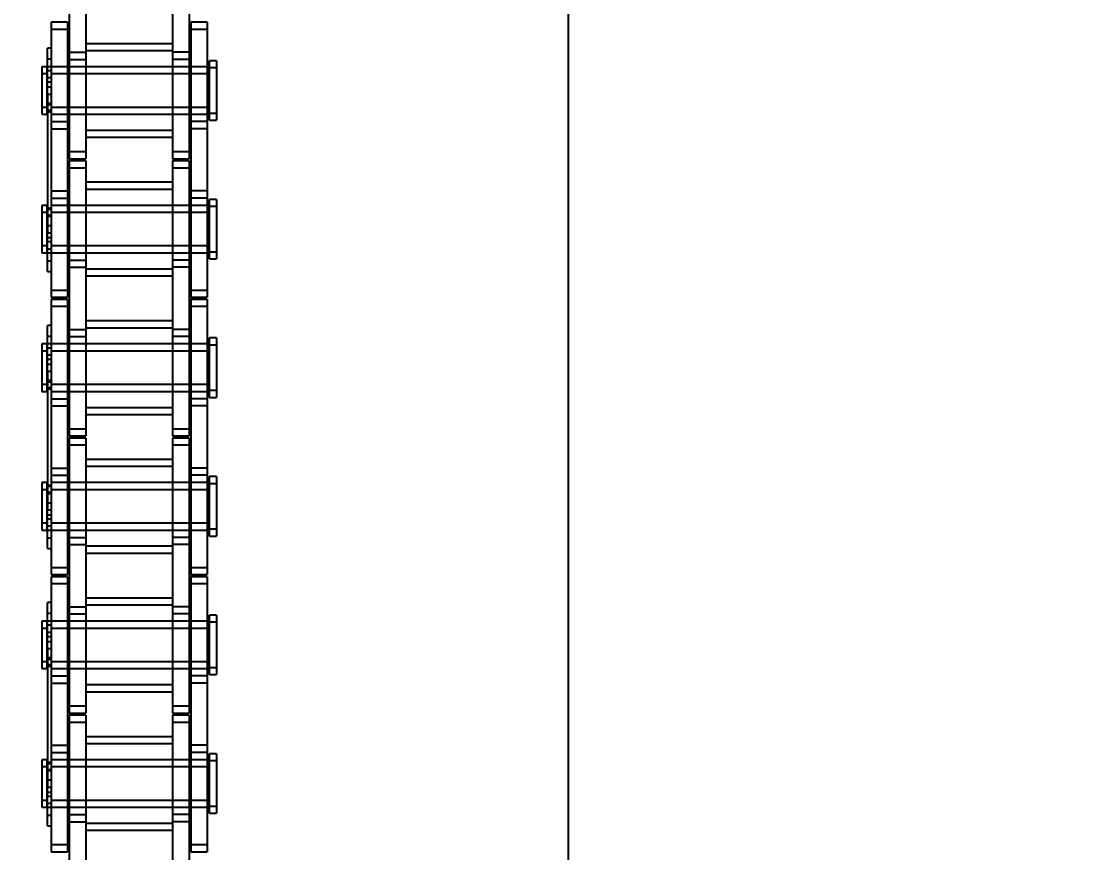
# Model space of a CAD drawing. Header units: metres. Extents: x 0 to 63075, y 0 to 44550.
# Drawn here: x 13793.8 to 13890.9, y 28198.2 to 28274.4 of the extents above; entities that cross this region are included whole.
import ezdxf

# ---------------------------------------------------------------- set-up
doc = ezdxf.new("R2010")
doc.units = ezdxf.units.M
doc.header["$LTSCALE"] = 75
doc.linetypes.add('HIDDEN2', pattern=[4.7625, 3.175, -1.5875])
for name, color, linetype in [('18_COTAS', 7, 'Continuous'), ('SDM', 7, 'Continuous'), ('SL4', 4, 'Continuous'), ('ST1', 7, 'HIDDEN2')]:
    doc.layers.add(name, color=color, linetype=linetype)
doc.styles.add('ROMANS', font='ROMANS.SHX')
doc.dimstyles.new('75___1-75', dxfattribs={"dimscale": 75, "dimtxt": 2.5, "dimasz": 2, "dimexe": 1.5, "dimexo": 1, "dimgap": 0.5, "dimtad": 1, "dimdec": 0, "dimzin": 12, "dimtxsty": 'ROMANS', "dimcen": 0, "dimclrd": 256, "dimclre": 256, "dimclrt": 3, "dimazin": 3, "dimtfac": 1, "dimtdec": 0, "dimtmove": 0, "dimatfit": 0, "dimfxl": 1, "dimlwd": -1, "dimlwe": -1, "dimarcsym": 0})

# ---------------------------------------------------------------- blocks, each defined once
blk = doc.blocks.new('*D27')
at = {"layer": '18_COTAS', "transparency": 16777216}
for p, q in [((12131.24, 27878.333), (12131.24, 30705.371)), ((13913.74, 30509.566), (13913.74, 30705.371)), ((11981.24, 30592.871), (11122.311, 30592.871)), ((13913.74, 30592.871), (12131.24, 30592.871)), ((14063.74, 30592.871), (14213.74, 30592.871))]:
    blk.add_line(p, q, dxfattribs=at)
for points in [[(11981.24, 30617.871), (11981.24, 30567.871), (12131.24, 30592.871)], [(14063.74, 30617.871), (14063.74, 30567.871), (13913.74, 30592.871)]]:
    blk.add_solid(points, dxfattribs=at)
at = {"layer": 'Defpoints', "color": 0, "transparency": 16777216}
for p in [(13913.74, 30592.871), (13913.74, 30434.566), (12131.24, 27803.333)]:
    blk.add_point(p, dxfattribs=at)
at = {"layer": '18_COTAS', "color": 3, "transparency": 16777216, "insert": (11476.776, 30724.121), "char_height": 187.5, "attachment_point": 5, "style": 'ROMANS'}
blk.add_mtext('1782', dxfattribs=at)
blk = doc.blocks.new('A$C429c7d53')
at = {"layer": 'SL4'}
blk.add_line((123.235, 1009.762), (123.235, 2334.738), dxfattribs=at)
at = {"layer": 'ST1'}
for p, q in [((77.515, 1187.161), (77.515, 1180.811)), ((79.035, 1187.161), (79.035, 1180.811)), ((86.965, 1187.161), (86.965, 1180.811)), ((88.485, 1187.161), (88.485, 1180.811)), ((75.843, 1184.211), (75.843, 1183.556)), ((77.363, 1184.211), (75.843, 1184.211)), ((77.363, 1184.211), (77.363, 1183.556)), ((88.637, 1184.211), (88.637, 1183.556)), ((90.157, 1184.211), (88.637, 1184.211)), ((90.157, 1184.211), (90.157, 1183.556)), ((75.843, 1183.556), (75.843, 1174.461)), ((77.363, 1183.556), (75.843, 1183.556)), ((77.363, 1183.556), (77.363, 1174.461)), ((88.637, 1183.556), (88.637, 1174.461)), ((90.157, 1183.556), (88.637, 1183.556)), ((90.157, 1183.556), (90.157, 1174.461)), ((86.965, 1182.251), (79.035, 1182.251)), ((75.511, 1180.867), (75.511, 1181.843)), ((75.843, 1181.843), (75.511, 1181.843)), ((77.515, 1181.466), (79.035, 1181.466)), ((86.965, 1181.596), (79.035, 1181.596)), ((88.485, 1181.466), (86.965, 1181.466)), ((75.511, 1180.867), (75.843, 1180.867)), ((75.511, 1177.636), (75.511, 1180.867)), ((77.515, 1180.811), (79.035, 1180.811)), ((77.515, 1180.811), (77.515, 1171.716)), ((79.035, 1180.811), (79.035, 1171.716)), ((88.485, 1180.811), (86.965, 1180.811)), ((86.965, 1180.811), (86.965, 1171.716)), ((88.485, 1180.811), (88.485, 1171.716)), ((90.342, 1180.035), (90.342, 1180.69)), ((91, 1180.69), (90.342, 1180.69)), ((91, 1180.69), (91, 1180.035)), ((75, 1180.136), (75, 1179.481)), ((75.474, 1180.136), (75, 1180.136)), ((75, 1179.481), (75, 1175.791)), ((75.474, 1179.481), (75, 1179.481)), ((75.474, 1179.481), (75.474, 1180.136)), ((75.843, 1179.767), (75.474, 1179.767)), ((75.474, 1175.791), (75.474, 1179.481)), ((77.363, 1180.136), (75.511, 1180.136)), ((90.342, 1180.136), (75.843, 1180.136)), ((77.363, 1179.481), (75.843, 1179.481)), ((90.342, 1179.481), (75.843, 1179.481)), ((79.035, 1180.136), (77.515, 1180.136)), ((79.035, 1179.481), (77.515, 1179.481)), ((86.965, 1180.136), (79.035, 1180.136)), ((86.965, 1179.481), (79.035, 1179.481)), ((88.485, 1180.136), (86.965, 1180.136)), ((88.485, 1179.481), (86.965, 1179.481)), ((90.157, 1180.136), (88.637, 1180.136)), ((90.157, 1179.481), (88.637, 1179.481)), ((90.342, 1175.238), (90.342, 1180.035)), ((91, 1180.035), (90.342, 1180.035)), ((91, 1180.035), (91, 1175.238)), ((75.843, 1179.112), (75.474, 1179.112)), ((75.511, 1178.743), (75.843, 1178.743)), ((75.511, 1178.291), (75.843, 1178.291)), ((75.511, 1177.636), (75.843, 1177.636)), ((75.511, 1177.636), (75.511, 1164.936)), ((75, 1176.446), (75.474, 1176.446)), ((75.474, 1176.815), (75.843, 1176.815)), ((75.511, 1176.672), (75.843, 1176.672)), ((75.843, 1176.446), (77.363, 1176.446)), ((75.843, 1176.446), (90.342, 1176.446)), ((77.515, 1176.446), (79.035, 1176.446)), ((79.035, 1176.446), (86.965, 1176.446)), ((86.965, 1176.446), (88.485, 1176.446)), ((88.637, 1176.446), (90.157, 1176.446)), ((75, 1175.791), (75.474, 1175.791)), ((75.474, 1176.16), (75.843, 1176.16)), ((75.511, 1176.017), (75.843, 1176.017)), ((75.843, 1175.791), (77.363, 1175.791)), ((75.843, 1175.791), (90.342, 1175.791)), ((77.515, 1175.791), (79.035, 1175.791)), ((79.035, 1175.791), (86.965, 1175.791)), ((86.965, 1175.791), (88.485, 1175.791)), ((88.637, 1175.791), (90.157, 1175.791)), ((90.342, 1175.893), (91, 1175.893)), ((75.843, 1175.116), (77.363, 1175.116)), ((75.843, 1174.461), (77.363, 1174.461)), ((75.843, 1174.461), (75.843, 1168.111)), ((77.363, 1174.461), (77.363, 1168.111)), ((90.157, 1175.116), (88.637, 1175.116)), ((90.157, 1174.461), (88.637, 1174.461)), ((88.637, 1174.461), (88.637, 1168.111)), ((90.157, 1174.461), (90.157, 1168.111)), ((90.342, 1175.238), (91, 1175.238)), ((79.035, 1174.331), (86.965, 1174.331)), ((79.035, 1173.676), (86.965, 1173.676)), ((77.515, 1172.371), (79.035, 1172.371)), ((77.515, 1171.716), (79.035, 1171.716)), ((77.515, 1171.511), (77.515, 1170.856)), ((79.035, 1171.511), (77.515, 1171.511)), ((79.035, 1171.511), (79.035, 1170.856)), ((86.965, 1172.371), (88.485, 1172.371)), ((86.965, 1171.716), (88.485, 1171.716)), ((86.965, 1171.511), (86.965, 1170.856)), ((88.485, 1171.511), (86.965, 1171.511)), ((88.485, 1171.511), (88.485, 1170.856)), ((77.515, 1170.856), (77.515, 1161.761)), ((79.035, 1170.856), (77.515, 1170.856)), ((79.035, 1170.856), (79.035, 1161.761)), ((86.965, 1170.856), (86.965, 1161.761)), ((88.485, 1170.856), (86.965, 1170.856)), ((88.485, 1170.856), (88.485, 1161.761)), ((86.965, 1169.551), (79.035, 1169.551)), ((75.843, 1168.766), (77.363, 1168.766)), ((86.965, 1168.896), (79.035, 1168.896)), ((90.157, 1168.766), (88.637, 1168.766)), ((75.843, 1168.111), (77.363, 1168.111)), ((75.843, 1168.111), (75.843, 1159.016)), ((77.363, 1168.111), (77.363, 1159.016)), ((90.157, 1168.111), (88.637, 1168.111)), ((88.637, 1168.111), (88.637, 1159.016)), ((90.157, 1168.111), (90.157, 1159.016)), ((90.342, 1167.335), (90.342, 1167.99)), ((91, 1167.99), (90.342, 1167.99)), ((91, 1167.99), (91, 1167.335)), ((75, 1167.436), (75, 1166.781)), ((75.474, 1167.436), (75, 1167.436)), ((75, 1166.781), (75, 1163.091)), ((75.474, 1166.781), (75, 1166.781)), ((75.474, 1166.781), (75.474, 1167.436)), ((75.843, 1167.067), (75.474, 1167.067)), ((75.474, 1163.091), (75.474, 1166.781)), ((75.511, 1167.21), (75.843, 1167.21)), ((77.363, 1167.436), (75.843, 1167.436)), ((90.342, 1167.436), (75.843, 1167.436)), ((77.363, 1166.781), (75.843, 1166.781)), ((90.342, 1166.781), (75.843, 1166.781)), ((79.035, 1167.436), (77.515, 1167.436)), ((79.035, 1166.781), (77.515, 1166.781)), ((86.965, 1167.436), (79.035, 1167.436)), ((86.965, 1166.781), (79.035, 1166.781)), ((88.485, 1167.436), (86.965, 1167.436)), ((88.485, 1166.781), (86.965, 1166.781)), ((90.157, 1167.436), (88.637, 1167.436)), ((90.157, 1166.781), (88.637, 1166.781)), ((90.342, 1162.538), (90.342, 1167.335)), ((91, 1167.335), (90.342, 1167.335)), ((91, 1167.335), (91, 1162.538)), ((75.843, 1166.412), (75.474, 1166.412)), ((75.511, 1166.555), (75.843, 1166.555)), ((75.511, 1165.591), (75.843, 1165.591)), ((75.511, 1164.936), (75.843, 1164.936)), ((75.511, 1161.384), (75.511, 1164.936)), ((75, 1163.746), (75.474, 1163.746)), ((75.474, 1164.115), (75.843, 1164.115)), ((75.511, 1164.484), (75.843, 1164.484)), ((75.843, 1163.746), (77.363, 1163.746)), ((75.843, 1163.746), (90.342, 1163.746)), ((77.515, 1163.746), (79.035, 1163.746)), ((79.035, 1163.746), (86.965, 1163.746)), ((86.965, 1163.746), (88.485, 1163.746)), ((88.637, 1163.746), (90.157, 1163.746)), ((75, 1163.091), (75.474, 1163.091)), ((75.474, 1163.46), (75.843, 1163.46)), ((75.511, 1163.091), (77.363, 1163.091)), ((75.843, 1163.091), (90.342, 1163.091)), ((77.515, 1163.091), (79.035, 1163.091)), ((79.035, 1163.091), (86.965, 1163.091)), ((86.965, 1163.091), (88.485, 1163.091)), ((88.637, 1163.091), (90.157, 1163.091)), ((90.342, 1163.193), (91, 1163.193)), ((75.511, 1162.361), (75.843, 1162.361)), ((77.515, 1162.416), (79.035, 1162.416)), ((88.485, 1162.416), (86.965, 1162.416)), ((90.342, 1162.538), (91, 1162.538)), ((75.511, 1161.384), (75.843, 1161.384)), ((77.515, 1161.761), (79.035, 1161.761)), ((77.515, 1161.761), (77.515, 1155.411)), ((79.035, 1161.761), (79.035, 1155.411)), ((79.035, 1161.631), (86.965, 1161.631)), ((79.035, 1160.976), (86.965, 1160.976)), ((88.485, 1161.761), (86.965, 1161.761)), ((86.965, 1161.761), (86.965, 1155.411)), ((88.485, 1161.761), (88.485, 1155.411)), ((75.843, 1159.671), (77.363, 1159.671)), ((75.843, 1159.016), (77.363, 1159.016)), ((88.637, 1159.671), (90.157, 1159.671)), ((88.637, 1159.016), (90.157, 1159.016)), ((75.843, 1158.811), (75.843, 1158.156)), ((77.363, 1158.811), (75.843, 1158.811)), ((75.843, 1158.156), (75.843, 1149.061)), ((77.363, 1158.156), (75.843, 1158.156)), ((77.363, 1158.811), (77.363, 1158.156)), ((77.363, 1158.156), (77.363, 1149.061)), ((88.637, 1158.811), (88.637, 1158.156)), ((90.157, 1158.811), (88.637, 1158.811)), ((88.637, 1158.156), (88.637, 1149.061)), ((90.157, 1158.156), (88.637, 1158.156)), ((90.157, 1158.811), (90.157, 1158.156)), ((90.157, 1158.156), (90.157, 1149.061)), ((75.511, 1155.467), (75.511, 1156.443)), ((75.843, 1156.443), (75.511, 1156.443)), ((77.515, 1156.066), (79.035, 1156.066)), ((86.965, 1156.851), (79.035, 1156.851)), ((86.965, 1156.196), (79.035, 1156.196)), ((88.485, 1156.066), (86.965, 1156.066)), ((75.511, 1155.467), (75.843, 1155.467)), ((75.511, 1152.236), (75.511, 1155.467)), ((77.515, 1155.411), (79.035, 1155.411)), ((77.515, 1155.411), (77.515, 1146.316)), ((79.035, 1155.411), (79.035, 1146.316)), ((88.485, 1155.411), (86.965, 1155.411)), ((86.965, 1155.411), (86.965, 1146.316)), ((88.485, 1155.411), (88.485, 1146.316)), ((90.342, 1154.635), (90.342, 1155.29)), ((91, 1155.29), (90.342, 1155.29)), ((91, 1155.29), (91, 1154.635)), ((75, 1154.736), (75, 1154.081)), ((75.474, 1154.736), (75, 1154.736)), ((75, 1154.081), (75, 1150.391)), ((75.474, 1154.081), (75, 1154.081)), ((75.474, 1154.081), (75.474, 1154.736)), ((75.843, 1154.367), (75.474, 1154.367)), ((75.474, 1150.391), (75.474, 1154.081)), ((77.363, 1154.736), (75.511, 1154.736)), ((90.342, 1154.736), (75.843, 1154.736)), ((77.363, 1154.081), (75.843, 1154.081)), ((90.342, 1154.081), (75.843, 1154.081)), ((79.035, 1154.736), (77.515, 1154.736)), ((79.035, 1154.081), (77.515, 1154.081)), ((86.965, 1154.736), (79.035, 1154.736)), ((86.965, 1154.081), (79.035, 1154.081)), ((88.485, 1154.736), (86.965, 1154.736)), ((88.485, 1154.081), (86.965, 1154.081)), ((90.157, 1154.736), (88.637, 1154.736)), ((90.157, 1154.081), (88.637, 1154.081)), ((90.342, 1149.838), (90.342, 1154.635)), ((91, 1154.635), (90.342, 1154.635)), ((91, 1154.635), (91, 1149.838)), ((75.843, 1153.712), (75.474, 1153.712)), ((75.511, 1153.343), (75.843, 1153.343)), ((75.511, 1152.891), (75.843, 1152.891)), ((75.511, 1152.236), (75.511, 1139.536)), ((75.511, 1152.236), (75.843, 1152.236)), ((75.474, 1151.415), (75.843, 1151.415)), ((75.511, 1151.272), (75.843, 1151.272)), ((75, 1151.046), (75.474, 1151.046)), ((75, 1150.391), (75.474, 1150.391)), ((75.474, 1150.76), (75.843, 1150.76)), ((75.511, 1150.617), (75.843, 1150.617)), ((75.843, 1151.046), (77.363, 1151.046)), ((75.843, 1151.046), (90.342, 1151.046)), ((75.843, 1150.391), (77.363, 1150.391)), ((75.843, 1150.391), (90.342, 1150.391)), ((77.515, 1151.046), (79.035, 1151.046)), ((77.515, 1150.391), (79.035, 1150.391)), ((79.035, 1151.046), (86.965, 1151.046)), ((79.035, 1150.391), (86.965, 1150.391)), ((86.965, 1151.046), (88.485, 1151.046)), ((86.965, 1150.391), (88.485, 1150.391)), ((88.637, 1151.046), (90.157, 1151.046)), ((88.637, 1150.391), (90.157, 1150.391)), ((90.342, 1150.493), (91, 1150.493)), ((75.843, 1149.716), (77.363, 1149.716)), ((90.157, 1149.716), (88.637, 1149.716)), ((90.342, 1149.838), (91, 1149.838)), ((75.843, 1149.061), (77.363, 1149.061)), ((75.843, 1149.061), (75.843, 1142.711)), ((77.363, 1149.061), (77.363, 1142.711)), ((79.035, 1148.931), (86.965, 1148.931)), ((79.035, 1148.276), (86.965, 1148.276)), ((90.157, 1149.061), (88.637, 1149.061)), ((88.637, 1149.061), (88.637, 1142.711)), ((90.157, 1149.061), (90.157, 1142.711)), ((77.515, 1146.971), (79.035, 1146.971)), ((77.515, 1146.316), (79.035, 1146.316)), ((86.965, 1146.971), (88.485, 1146.971)), ((86.965, 1146.316), (88.485, 1146.316)), ((77.515, 1146.111), (77.515, 1145.456)), ((79.035, 1146.111), (77.515, 1146.111)), ((77.515, 1145.456), (77.515, 1136.361)), ((79.035, 1145.456), (77.515, 1145.456)), ((79.035, 1146.111), (79.035, 1145.456)), ((79.035, 1145.456), (79.035, 1136.361)), ((86.965, 1146.111), (86.965, 1145.456)), ((88.485, 1146.111), (86.965, 1146.111)), ((86.965, 1145.456), (86.965, 1136.361)), ((88.485, 1145.456), (86.965, 1145.456)), ((88.485, 1146.111), (88.485, 1145.456)), ((88.485, 1145.456), (88.485, 1136.361)), ((75.843, 1143.366), (77.363, 1143.366)), ((86.965, 1144.151), (79.035, 1144.151)), ((86.965, 1143.496), (79.035, 1143.496)), ((90.157, 1143.366), (88.637, 1143.366)), ((75.843, 1142.711), (77.363, 1142.711)), ((75.843, 1142.711), (75.843, 1133.616)), ((77.363, 1142.711), (77.363, 1133.616)), ((90.157, 1142.711), (88.637, 1142.711)), ((88.637, 1142.711), (88.637, 1133.616)), ((90.157, 1142.711), (90.157, 1133.616)), ((90.342, 1141.935), (90.342, 1142.59)), ((91, 1142.59), (90.342, 1142.59)), ((91, 1142.59), (91, 1141.935)), ((75, 1142.036), (75, 1141.381)), ((75.474, 1142.036), (75, 1142.036)), ((75.474, 1141.381), (75.474, 1142.036)), ((75.843, 1141.667), (75.474, 1141.667)), ((75.511, 1141.81), (75.843, 1141.81)), ((77.363, 1142.036), (75.843, 1142.036)), ((90.342, 1142.036), (75.843, 1142.036)), ((79.035, 1142.036), (77.515, 1142.036)), ((86.965, 1142.036), (79.035, 1142.036)), ((88.485, 1142.036), (86.965, 1142.036)), ((90.157, 1142.036), (88.637, 1142.036)), ((90.342, 1137.138), (90.342, 1141.935)), ((91, 1141.935), (90.342, 1141.935)), ((91, 1141.935), (91, 1137.138)), ((75, 1141.381), (75, 1137.691)), ((75.474, 1141.381), (75, 1141.381)), ((75.474, 1137.691), (75.474, 1141.381)), ((75.843, 1141.012), (75.474, 1141.012)), ((75.511, 1141.155), (75.843, 1141.155)), ((77.363, 1141.381), (75.843, 1141.381)), ((90.342, 1141.381), (75.843, 1141.381)), ((79.035, 1141.381), (77.515, 1141.381)), ((86.965, 1141.381), (79.035, 1141.381)), ((88.485, 1141.381), (86.965, 1141.381)), ((90.157, 1141.381), (88.637, 1141.381)), ((75.511, 1140.191), (75.843, 1140.191)), ((75.511, 1139.536), (75.843, 1139.536)), ((75.511, 1135.984), (75.511, 1139.536)), ((75.474, 1138.715), (75.843, 1138.715)), ((75.511, 1139.084), (75.843, 1139.084)), ((75, 1138.346), (75.474, 1138.346)), ((75, 1137.691), (75.474, 1137.691)), ((75.474, 1138.06), (75.843, 1138.06)), ((75.511, 1137.691), (77.363, 1137.691)), ((75.843, 1138.346), (77.363, 1138.346)), ((75.843, 1138.346), (90.342, 1138.346)), ((75.843, 1137.691), (90.342, 1137.691)), ((77.515, 1138.346), (79.035, 1138.346)), ((77.515, 1137.691), (79.035, 1137.691)), ((79.035, 1138.346), (86.965, 1138.346)), ((79.035, 1137.691), (86.965, 1137.691)), ((86.965, 1138.346), (88.485, 1138.346)), ((86.965, 1137.691), (88.485, 1137.691)), ((88.637, 1138.346), (90.157, 1138.346)), ((88.637, 1137.691), (90.157, 1137.691)), ((90.342, 1137.793), (91, 1137.793)), ((75.511, 1136.961), (75.843, 1136.961)), ((77.515, 1137.016), (79.035, 1137.016)), ((88.485, 1137.016), (86.965, 1137.016)), ((90.342, 1137.138), (91, 1137.138)), ((75.511, 1135.984), (75.843, 1135.984)), ((77.515, 1136.361), (79.035, 1136.361)), ((77.515, 1136.361), (77.515, 1130.011)), ((79.035, 1136.361), (79.035, 1130.011)), ((79.035, 1136.231), (86.965, 1136.231)), ((79.035, 1135.576), (86.965, 1135.576)), ((88.485, 1136.361), (86.965, 1136.361)), ((86.965, 1136.361), (86.965, 1130.011)), ((88.485, 1136.361), (88.485, 1130.011)), ((75.843, 1134.271), (77.363, 1134.271)), ((88.637, 1134.271), (90.157, 1134.271)), ((75.843, 1133.616), (77.363, 1133.616)), ((75.843, 1133.411), (75.843, 1132.756)), ((77.363, 1133.411), (75.843, 1133.411)), ((75.843, 1132.756), (75.843, 1123.661)), ((77.363, 1132.756), (75.843, 1132.756)), ((77.363, 1133.411), (77.363, 1132.756)), ((77.363, 1132.756), (77.363, 1123.661)), ((88.637, 1133.616), (90.157, 1133.616)), ((88.637, 1133.411), (88.637, 1132.756)), ((90.157, 1133.411), (88.637, 1133.411)), ((88.637, 1132.756), (88.637, 1123.661)), ((90.157, 1132.756), (88.637, 1132.756)), ((90.157, 1133.411), (90.157, 1132.756)), ((90.157, 1132.756), (90.157, 1123.661)), ((75.511, 1130.067), (75.511, 1131.043)), ((75.843, 1131.043), (75.511, 1131.043)), ((86.965, 1131.451), (79.035, 1131.451)), ((86.965, 1130.796), (79.035, 1130.796)), ((75.511, 1130.067), (75.843, 1130.067)), ((75.511, 1126.836), (75.511, 1130.067)), ((77.515, 1130.666), (79.035, 1130.666)), ((77.515, 1130.011), (79.035, 1130.011)), ((77.515, 1130.011), (77.515, 1120.916)), ((79.035, 1130.011), (79.035, 1120.916)), ((88.485, 1130.666), (86.965, 1130.666)), ((88.485, 1130.011), (86.965, 1130.011)), ((86.965, 1130.011), (86.965, 1120.916)), ((88.485, 1130.011), (88.485, 1120.916)), ((90.342, 1129.235), (90.342, 1129.89)), ((91, 1129.89), (90.342, 1129.89)), ((91, 1129.89), (91, 1129.235)), ((75, 1129.336), (75, 1128.681)), ((75.474, 1129.336), (75, 1129.336)), ((75.474, 1128.681), (75.474, 1129.336)), ((75.843, 1128.967), (75.474, 1128.967)), ((77.363, 1129.336), (75.511, 1129.336)), ((90.342, 1129.336), (75.843, 1129.336)), ((79.035, 1129.336), (77.515, 1129.336)), ((86.965, 1129.336), (79.035, 1129.336)), ((88.485, 1129.336), (86.965, 1129.336)), ((90.157, 1129.336), (88.637, 1129.336)), ((90.342, 1124.438), (90.342, 1129.235)), ((91, 1129.235), (90.342, 1129.235)), ((91, 1129.235), (91, 1124.438)), ((75, 1128.681), (75, 1124.991)), ((75.474, 1128.681), (75, 1128.681)), ((75.474, 1124.991), (75.474, 1128.681)), ((75.843, 1128.312), (75.474, 1128.312)), ((75.511, 1127.943), (75.843, 1127.943)), ((77.363, 1128.681), (75.843, 1128.681)), ((90.342, 1128.681), (75.843, 1128.681)), ((79.035, 1128.681), (77.515, 1128.681)), ((86.965, 1128.681), (79.035, 1128.681)), ((88.485, 1128.681), (86.965, 1128.681)), ((90.157, 1128.681), (88.637, 1128.681)), ((75.511, 1127.491), (75.843, 1127.491)), ((75.511, 1126.836), (75.843, 1126.836)), ((75.511, 1126.836), (75.511, 1114.136)), ((75.474, 1126.015), (75.843, 1126.015)), ((75.511, 1125.872), (75.843, 1125.872)), ((75, 1125.646), (75.474, 1125.646)), ((75, 1124.991), (75.474, 1124.991)), ((75.474, 1125.36), (75.843, 1125.36)), ((75.511, 1125.217), (75.843, 1125.217)), ((75.843, 1125.646), (77.363, 1125.646)), ((75.843, 1125.646), (90.342, 1125.646)), ((75.843, 1124.991), (77.363, 1124.991)), ((75.843, 1124.991), (90.342, 1124.991)), ((77.515, 1125.646), (79.035, 1125.646)), ((77.515, 1124.991), (79.035, 1124.991)), ((79.035, 1125.646), (86.965, 1125.646)), ((79.035, 1124.991), (86.965, 1124.991)), ((86.965, 1125.646), (88.485, 1125.646)), ((86.965, 1124.991), (88.485, 1124.991)), ((88.637, 1125.646), (90.157, 1125.646)), ((88.637, 1124.991), (90.157, 1124.991)), ((90.342, 1125.093), (91, 1125.093)), ((75.843, 1124.316), (77.363, 1124.316)), ((90.157, 1124.316), (88.637, 1124.316)), ((90.342, 1124.438), (91, 1124.438)), ((75.843, 1123.661), (77.363, 1123.661)), ((75.843, 1123.661), (75.843, 1117.311)), ((77.363, 1123.661), (77.363, 1117.311)), ((79.035, 1123.531), (86.965, 1123.531)), ((90.157, 1123.661), (88.637, 1123.661)), ((88.637, 1123.661), (88.637, 1117.311)), ((90.157, 1123.661), (90.157, 1117.311)), ((79.035, 1122.876), (86.965, 1122.876)), ((77.515, 1121.571), (79.035, 1121.571)), ((86.965, 1121.571), (88.485, 1121.571)), ((77.515, 1120.916), (79.035, 1120.916)), ((77.515, 1120.711), (77.515, 1120.056)), ((79.035, 1120.711), (77.515, 1120.711)), ((77.515, 1120.056), (77.515, 1110.961)), ((79.035, 1120.056), (77.515, 1120.056)), ((79.035, 1120.711), (79.035, 1120.056)), ((79.035, 1120.056), (79.035, 1110.961)), ((86.965, 1120.916), (88.485, 1120.916)), ((86.965, 1120.711), (86.965, 1120.056)), ((88.485, 1120.711), (86.965, 1120.711)), ((86.965, 1120.056), (86.965, 1110.961)), ((88.485, 1120.056), (86.965, 1120.056)), ((88.485, 1120.711), (88.485, 1120.056)), ((88.485, 1120.056), (88.485, 1110.961)), ((86.965, 1118.751), (79.035, 1118.751)), ((75.843, 1117.966), (77.363, 1117.966)), ((75.843, 1117.311), (77.363, 1117.311)), ((75.843, 1117.311), (75.843, 1108.216)), ((77.363, 1117.311), (77.363, 1108.216)), ((86.965, 1118.096), (79.035, 1118.096)), ((90.157, 1117.966), (88.637, 1117.966)), ((90.157, 1117.311), (88.637, 1117.311)), ((88.637, 1117.311), (88.637, 1108.216)), ((90.157, 1117.311), (90.157, 1108.216)), ((90.342, 1116.535), (90.342, 1117.19)), ((91, 1117.19), (90.342, 1117.19)), ((91, 1117.19), (91, 1116.535)), ((75, 1116.636), (75, 1115.981)), ((75.474, 1116.636), (75, 1116.636)), ((75.474, 1115.981), (75.474, 1116.636)), ((75.843, 1116.267), (75.474, 1116.267)), ((75.511, 1116.41), (75.843, 1116.41)), ((77.363, 1116.636), (75.843, 1116.636)), ((90.342, 1116.636), (75.843, 1116.636)), ((79.035, 1116.636), (77.515, 1116.636)), ((86.965, 1116.636), (79.035, 1116.636)), ((88.485, 1116.636), (86.965, 1116.636)), ((90.157, 1116.636), (88.637, 1116.636)), ((90.342, 1111.738), (90.342, 1116.535)), ((91, 1116.535), (90.342, 1116.535)), ((91, 1116.535), (91, 1111.738)), ((75, 1115.981), (75, 1112.291)), ((75.474, 1115.981), (75, 1115.981)), ((75.474, 1112.291), (75.474, 1115.981)), ((75.843, 1115.612), (75.474, 1115.612)), ((75.511, 1115.755), (75.843, 1115.755)), ((77.363, 1115.981), (75.843, 1115.981)), ((90.342, 1115.981), (75.843, 1115.981)), ((79.035, 1115.981), (77.515, 1115.981)), ((86.965, 1115.981), (79.035, 1115.981)), ((88.485, 1115.981), (86.965, 1115.981)), ((90.157, 1115.981), (88.637, 1115.981)), ((75.511, 1114.791), (75.843, 1114.791)), ((75.474, 1113.315), (75.843, 1113.315)), ((75.511, 1114.136), (75.843, 1114.136)), ((75.511, 1110.584), (75.511, 1114.136)), ((75.511, 1113.684), (75.843, 1113.684)), ((75, 1112.946), (75.474, 1112.946)), ((75, 1112.291), (75.474, 1112.291)), ((75.474, 1112.66), (75.843, 1112.66)), ((75.511, 1112.291), (77.363, 1112.291)), ((75.843, 1112.946), (77.363, 1112.946)), ((75.843, 1112.946), (90.342, 1112.946)), ((75.843, 1112.291), (90.342, 1112.291)), ((77.515, 1112.946), (79.035, 1112.946)), ((77.515, 1112.291), (79.035, 1112.291)), ((79.035, 1112.946), (86.965, 1112.946)), ((79.035, 1112.291), (86.965, 1112.291)), ((86.965, 1112.946), (88.485, 1112.946)), ((86.965, 1112.291), (88.485, 1112.291)), ((88.637, 1112.946), (90.157, 1112.946)), ((88.637, 1112.291), (90.157, 1112.291)), ((90.342, 1112.393), (91, 1112.393)), ((75.511, 1111.561), (75.843, 1111.561)), ((77.515, 1111.616), (79.035, 1111.616)), ((88.485, 1111.616), (86.965, 1111.616)), ((90.342, 1111.738), (91, 1111.738)), ((75.511, 1110.584), (75.843, 1110.584)), ((77.515, 1110.961), (79.035, 1110.961)), ((77.515, 1110.961), (77.515, 1104.611)), ((79.035, 1110.961), (79.035, 1104.611)), ((79.035, 1110.831), (86.965, 1110.831)), ((88.485, 1110.961), (86.965, 1110.961)), ((86.965, 1110.961), (86.965, 1104.611)), ((88.485, 1110.961), (88.485, 1104.611)), ((79.035, 1110.176), (86.965, 1110.176)), ((75.843, 1108.871), (77.363, 1108.871)), ((88.637, 1108.871), (90.157, 1108.871)), ((75.843, 1108.216), (77.363, 1108.216)), ((88.637, 1108.216), (90.157, 1108.216))]:
    blk.add_line(p, q, dxfattribs=at)

msp = doc.modelspace()

# ---------------------------------------------------------------- block references
at = {"layer": 'SDM'}
msp.add_blockref('A$C429c7d53', (13720.74, 27090.066), dxfattribs=at)

# ---------------------------------------------------------------- dimensions: what is measured, and where the dimension line sits
at = {"layer": '18_COTAS'}
dim = msp.add_linear_dim(base=(13913.739964506, 30592.871167243), p1=(12131.239964508, 27803.333456501), p2=(13913.739964506, 30434.565956577), dimstyle='75___1-75', dxfattribs=at)
dim.commit()
dim.dimension.update_dxf_attribs({"geometry": '*D27', "text_midpoint": (11476.775678793, 30592.871167243), "dimtype": 160})

doc.saveas('drawing.dxf')
